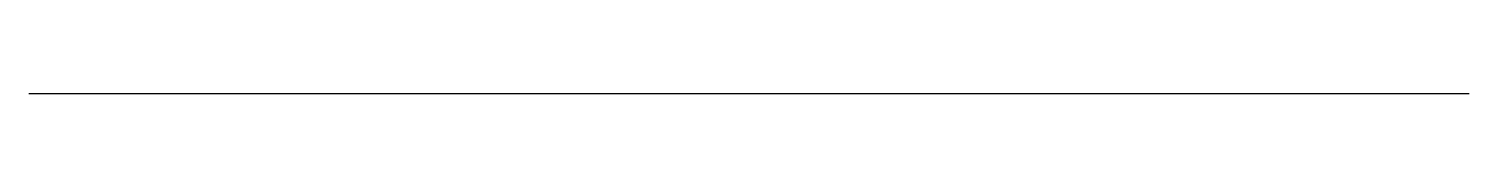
# Model space of a CAD drawing. Header units: metres. Extents: x 100 to 150, y 200 to 200.
import ezdxf

# ---------------------------------------------------------------- set-up
doc = ezdxf.new("R2010")
doc.units = ezdxf.units.M
doc.layers.add('ATTR_REF', color=1, linetype='Continuous')

# ---------------------------------------------------------------- blocks, each defined once
blk = doc.blocks.new('TAG_BLOCK')
at = {"layer": 'ATTR_REF'}
blk.add_line((0, 0), (50, 0), dxfattribs=at)
blk.add_attdef('MARK', (5, 5), '', height=10, dxfattribs=at)

msp = doc.modelspace()

# ---------------------------------------------------------------- block references
at = {"layer": 'ATTR_REF'}
msp.add_blockref('TAG_BLOCK', (100, 200), dxfattribs=at)

doc.saveas('drawing.dxf')
